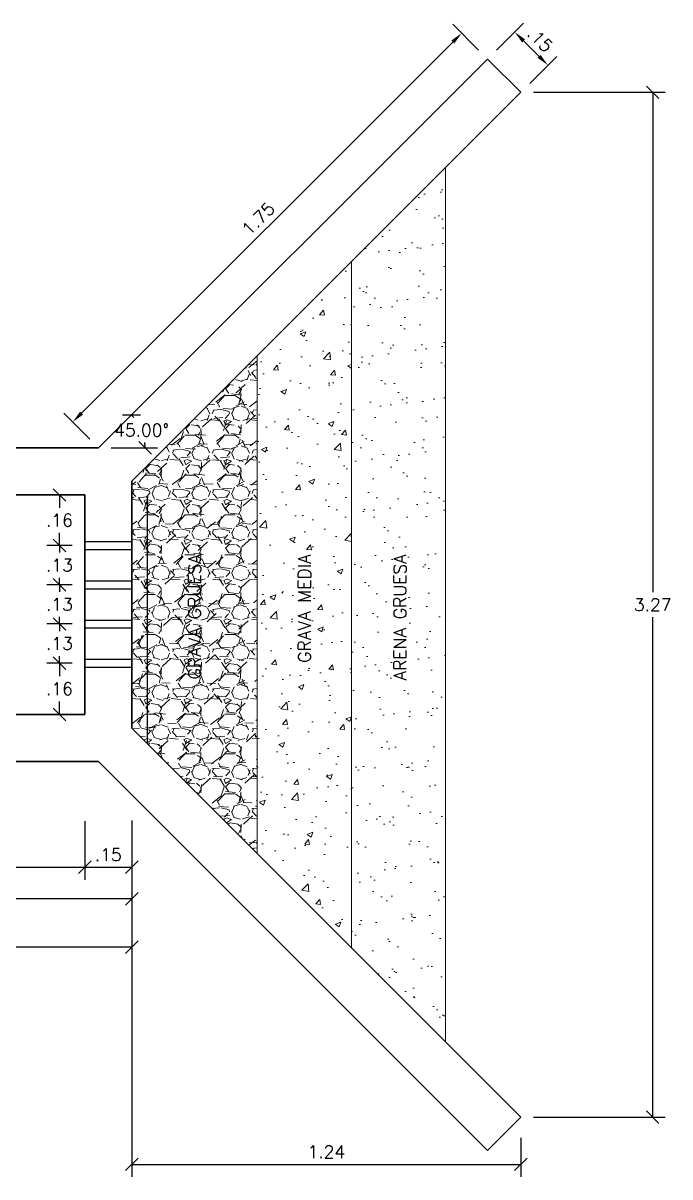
# Model space of a CAD drawing. Header units: millimetres. Extents: x 147.1 to 162.6, y 184.3 to 191.9.
# Drawn here: x 160.508 to 162.57, y 188.193 to 191.873 of the extents above; entities that cross this region are included whole.
import ezdxf
from ezdxf.enums import TextEntityAlignment as Align

# ---------------------------------------------------------------- set-up
doc = ezdxf.new("R2010")
doc.units = ezdxf.units.MM
doc.header["$PDMODE"] = 35
doc.linetypes.add('CENTER', pattern=[50.800000000000004, 31.75, -6.35, 6.35, -6.35])
doc.linetypes.add('HIDDEN', pattern=[9.524999999999999, 6.35, -3.175])
for name, color, linetype, lineweight in [('CASCO', 160, 'Continuous', 30), ('g-acotado', 9, 'Continuous', 15), ('g-ejes', 9, 'CENTER', 18), ('g-textos-notas', 7, 'Continuous', 20)]:
    doc.layers.add(name, color=color, linetype=linetype, lineweight=lineweight)
doc.layers.add('Filtros', color=7, linetype='Continuous', lineweight=5, transparency=0.6)
doc.layers.add('g-proyecciones', color=1, linetype='HIDDEN')
doc.styles.add('01COTAS', font='romans.shx')
doc.dimstyles.new('DIM-20-CORTE', dxfattribs={"dimscale": 0.02, "dimtxt": 2, "dimasz": 2, "dimexe": 2, "dimexo": 2, "dimgap": 1, "dimtad": 1, "dimtih": 1, "dimtoh": 1, "dimzin": 4, "dimdsep": 46, "dimtxsty": '01COTAS', "dimblk": 'OBLIQUE', "dimcen": 25, "dimclrd": 7, "dimclre": 20, "dimclrt": 7, "dimazin": 0, "dimtfac": 1, "dimtmove": 2, "dimatfit": 3, "dimfxl": 1, "dimtolj": 1, "dimtzin": 0, "dimarcsym": 0})
doc.dimstyles.new('DIM-20-PLANTA', dxfattribs={"dimscale": 0.02, "dimtxt": 2, "dimasz": 2, "dimexe": 2, "dimexo": 2, "dimgap": 1, "dimtad": 1, "dimzin": 4, "dimdsep": 46, "dimtxsty": '01COTAS', "dimcen": 25, "dimclrd": 252, "dimclre": 252, "dimclrt": 7, "dimadec": 0, "dimazin": 0, "dimtfac": 1, "dimtmove": 2, "dimatfit": 3, "dimfxl": 1, "dimtolj": 1, "dimtzin": 0, "dimarcsym": 0})

# ---------------------------------------------------------------- blocks, each defined once
blk = doc.blocks.new('*D126')
at = {"layer": 'DEFPOINTS', "color": 0, "transparency": 16777216}
for p in [(161.906374565629, 191.8403064141057), (161.9888767218591, 191.7578042578756), (160.7488767218591, 190.5178042578755)]:
    blk.add_point(p, dxfattribs=at)
at = {"layer": 'g-acotado', "color": 252, "lineweight": -2, "transparency": 16777216}
for p, q in [((161.9605924506116, 191.786088529123), (161.8780902943815, 191.8685906853532)), ((160.6946588368764, 190.6285906853531), (161.8780902943815, 191.8120221428583)), ((160.7205924506116, 190.546088529123), (160.6380902943815, 190.6285906853531))]:
    blk.add_line(p, q, dxfattribs=at)
at = {"layer": 'g-acotado', "color": 252, "transparency": 16777216}
for points in [[(161.8733762491736, 191.8167361880662), (161.8828043395894, 191.8073080976503), (161.906374565629, 191.8403064141057)], [(160.6899447916685, 190.633304730561), (160.6993728820843, 190.6238766401452), (160.666374565629, 190.6003064141056)]]:
    blk.add_solid(points, dxfattribs=at)
at = {"layer": 'g-acotado', "color": 7, "transparency": 16777216, "insert": (161.2580902943815, 191.2485906853531), "char_height": 0.04, "attachment_point": 5, "rotation": 45.00000000000197, "style": '01COTAS'}
blk.add_mtext('\\A1;1.75', dxfattribs=at)
blk = doc.blocks.new('*D127')
at = {"layer": 'DEFPOINTS', "color": 0, "transparency": 16777216}
for p in [(162.0753352126987, 191.8442627487153), (161.9888767218591, 191.7578042578756), (162.0949427390371, 191.6517382406976)]:
    blk.add_point(p, dxfattribs=at)
at = {"layer": 'g-acotado', "color": 252, "lineweight": -2, "transparency": 16777216}
for p, q in [((162.0171609931065, 191.786088529123), (162.1036194839462, 191.8725470199628)), ((162.1531169586293, 191.7664810027847), (162.1036194839462, 191.8159784774678)), ((162.1232270102845, 191.680022511945), (162.2096855011242, 191.7664810027847))]:
    blk.add_line(p, q, dxfattribs=at)
at = {"layer": 'g-acotado', "color": 252, "transparency": 16777216}
for points in [[(162.1083335291542, 191.8206925226757), (162.0989054387383, 191.8112644322599), (162.0753352126987, 191.8442627487153)], [(162.1578310038372, 191.7711950479926), (162.1484029134214, 191.7617669575768), (162.1814012298768, 191.7381967315373)]]:
    blk.add_solid(points, dxfattribs=at)
at = {"layer": 'g-acotado', "color": 7, "transparency": 16777216, "insert": (162.1566524925352, 191.8195140113738), "char_height": 0.04, "attachment_point": 5, "rotation": 315, "style": '01COTAS'}
blk.add_mtext('\\A1;.15', dxfattribs=at)
blk = doc.blocks.new('_Oblique')
at = {"color": 0, "linetype": 'ByBlock', "lineweight": -2}
blk.add_line((-0.5, -0.5), (0.5, 0.5), dxfattribs=at)
blk = doc.blocks.new('*D131')
at = {"layer": 'DEFPOINTS', "color": 0, "transparency": 16777216}
for p in [(160.0048584007161, 189.3667149550682), (160.7048299726068, 189.3671096216707), (160.7048299726068, 189.1806774807923)]:
    blk.add_point(p, dxfattribs=at)
at = {"layer": 'g-acotado', "color": 20, "lineweight": -2, "transparency": 16777216}
for p, q in [((160.0048584007161, 189.3267149550682), (160.0048584007161, 189.1406774807923)), ((160.7048299726068, 189.3271096216708), (160.7048299726068, 189.1406774807923))]:
    blk.add_line(p, q, dxfattribs=at)
at = {"layer": 'g-acotado', "color": 7, "lineweight": -2, "transparency": 16777216}
blk.add_line((160.0048584007161, 189.1806774807923), (160.7048299726068, 189.1806774807923), dxfattribs=at)
at = {"layer": 'g-acotado', "color": 7, "lineweight": -2, "transparency": 16777216, "xscale": 0.04, "yscale": 0.04, "zscale": 0.04, "rotation": 180}
blk.add_blockref('_Oblique', (160.0048584007161, 189.1806774807923), dxfattribs=at)
at = {"layer": 'g-acotado', "color": 7, "lineweight": -2, "transparency": 16777216, "xscale": 0.04, "yscale": 0.04, "zscale": 0.04}
blk.add_blockref('_Oblique', (160.7048299726068, 189.1806774807923), dxfattribs=at)
at = {"layer": 'g-acotado', "color": 7, "transparency": 16777216, "insert": (160.3548441866615, 189.2206774807923), "char_height": 0.04, "attachment_point": 5, "style": '01COTAS'}
blk.add_mtext('\\A1;.70', dxfattribs=at)
blk = doc.blocks.new('*D132')
at = {"layer": 'DEFPOINTS', "color": 0, "transparency": 16777216}
for p in [(160.7048299726068, 189.3671096216707), (160.8548299726068, 189.3110683758927), (160.8548299726068, 189.1806774807923)]:
    blk.add_point(p, dxfattribs=at)
at = {"layer": 'g-acotado', "color": 20, "lineweight": -2, "transparency": 16777216}
for p, q in [((160.7048299726068, 189.3271096216708), (160.7048299726068, 189.1406774807923)), ((160.8548299726068, 189.2710683758928), (160.8548299726068, 189.1406774807923))]:
    blk.add_line(p, q, dxfattribs=at)
at = {"layer": 'g-acotado', "color": 7, "lineweight": -2, "transparency": 16777216}
blk.add_line((160.7048299726068, 189.1806774807923), (160.8548299726068, 189.1806774807923), dxfattribs=at)
at = {"layer": 'g-acotado', "color": 7, "lineweight": -2, "transparency": 16777216, "xscale": 0.04, "yscale": 0.04, "zscale": 0.04, "rotation": 180}
blk.add_blockref('_Oblique', (160.7048299726068, 189.1806774807923), dxfattribs=at)
at = {"layer": 'g-acotado', "color": 7, "lineweight": -2, "transparency": 16777216, "xscale": 0.04, "yscale": 0.04, "zscale": 0.04}
blk.add_blockref('_Oblique', (160.8548299726068, 189.1806774807923), dxfattribs=at)
at = {"layer": 'g-acotado', "color": 7, "transparency": 16777216, "insert": (160.7798299726068, 189.2206774807923), "char_height": 0.04, "attachment_point": 5, "style": '01COTAS'}
blk.add_mtext('\\A1;.15', dxfattribs=at)
blk = doc.blocks.new('*D133')
at = {"layer": 'DEFPOINTS', "color": 0, "transparency": 16777216}
for p in [(161.2982938121517, 191.0672213481683), (160.8921826183151, 190.5562029571016), (159.8549427390371, 190.5178042578756), (160.7488767218591, 190.5178042578755), (160.7488767218591, 190.5178042578755)]:
    blk.add_point(p, dxfattribs=at)
at = {"layer": 'g-ejes', "color": 20, "lineweight": -2, "transparency": 16777216}
blk.add_line((160.7888767218591, 190.5178042578755), (160.9372379029723, 190.5178042578755), dxfattribs=at)
at = {"layer": 'g-ejes', "color": 7, "lineweight": -2, "transparency": 16777216}
for start, end in [(40.71491508748282, 45.00000000000532), (359.9999999999982, 6.492383106201009)]:
    blk.add_arc((160.7488767218591, 190.5178042578755), 0.1483611811131975, start, end, dxfattribs=at)
at = {"layer": 'g-ejes', "color": 7, "lineweight": -2, "transparency": 16777216, "xscale": 0.04, "yscale": 0.04, "zscale": 0.04}
for p, rotation in [((160.8537839190891, 190.6227114551056), 135.0000000000053), ((160.8972379029723, 190.5178042578756), 269.9999999999982)]:
    blk.add_blockref('_Oblique', p, dxfattribs=dict(at, rotation=rotation))
at = {"layer": 'g-ejes', "color": 7, "transparency": 16777216, "insert": (160.8859445805087, 190.5745796238937), "char_height": 0.04, "attachment_point": 5, "style": '01COTAS'}
blk.add_mtext('\\A1;45.00°', dxfattribs=at)
blk = doc.blocks.new('*D136')
at = {"layer": 'DEFPOINTS', "color": 0, "transparency": 16777216}
for p in [(159.8548584484021, 189.3666303802456), (160.8548299726068, 189.3697382209658), (159.8548584484021, 189.0799888215824)]:
    blk.add_point(p, dxfattribs=at)
at = {"layer": 'g-acotado', "color": 20, "lineweight": -2, "transparency": 16777216}
for p, q in [((159.8548584484021, 189.3266303802456), (159.8548584484021, 189.0399888215824)), ((160.8548299726068, 189.3297382209658), (160.8548299726068, 189.0399888215824))]:
    blk.add_line(p, q, dxfattribs=at)
at = {"layer": 'g-acotado', "color": 7, "lineweight": -2, "transparency": 16777216}
blk.add_line((160.8548299726068, 189.0799888215824), (159.8548584484021, 189.0799888215824), dxfattribs=at)
at = {"layer": 'g-acotado', "color": 7, "lineweight": -2, "transparency": 16777216, "xscale": 0.04, "yscale": 0.04, "zscale": 0.04, "rotation": 180}
blk.add_blockref('_Oblique', (159.8548584484021, 189.0799888215824), dxfattribs=at)
at = {"layer": 'g-acotado', "color": 7, "lineweight": -2, "transparency": 16777216, "xscale": 0.04, "yscale": 0.04, "zscale": 0.04}
blk.add_blockref('_Oblique', (160.8548299726068, 189.0799888215824), dxfattribs=at)
at = {"layer": 'g-acotado', "color": 7, "transparency": 16777216, "insert": (160.3548442105044, 189.1199888215824), "char_height": 0.04, "attachment_point": 5, "style": '01COTAS'}
blk.add_mtext('\\A1;1.00', dxfattribs=at)
blk = doc.blocks.new('*D139')
at = {"layer": 'DEFPOINTS', "color": 0, "transparency": 16777216}
for p in [(160.854942739037, 189.1806774807923), (162.0949427390371, 188.3578412253839), (162.0949427390371, 188.2330834304327)]:
    blk.add_point(p, dxfattribs=at)
at = {"layer": 'g-acotado', "color": 20, "lineweight": -2, "transparency": 16777216}
for p, q in [((160.854942739037, 189.1406774807923), (160.854942739037, 188.1930834304327)), ((162.0949427390371, 188.3178412253839), (162.0949427390371, 188.1930834304327))]:
    blk.add_line(p, q, dxfattribs=at)
at = {"layer": 'g-acotado', "color": 7, "lineweight": -2, "transparency": 16777216}
blk.add_line((160.854942739037, 188.2330834304327), (162.0949427390371, 188.2330834304327), dxfattribs=at)
at = {"layer": 'g-acotado', "color": 7, "lineweight": -2, "transparency": 16777216, "xscale": 0.04, "yscale": 0.04, "zscale": 0.04, "rotation": 180}
blk.add_blockref('_Oblique', (160.854942739037, 188.2330834304327), dxfattribs=at)
at = {"layer": 'g-acotado', "color": 7, "lineweight": -2, "transparency": 16777216, "xscale": 0.04, "yscale": 0.04, "zscale": 0.04}
blk.add_blockref('_Oblique', (162.0949427390371, 188.2330834304327), dxfattribs=at)
at = {"layer": 'g-acotado', "color": 7, "transparency": 16777216, "insert": (161.4749427390371, 188.2730834304327), "char_height": 0.04, "attachment_point": 5, "style": '01COTAS'}
blk.add_mtext('\\A1;1.24', dxfattribs=at)
blk = doc.blocks.new('*D140')
at = {"layer": 'DEFPOINTS', "color": 0, "transparency": 16777216}
for p in [(159.154942739037, 189.2813473455972), (160.854942739037, 189.1806774807923), (159.154942739037, 188.9256537157652)]:
    blk.add_point(p, dxfattribs=at)
at = {"layer": 'g-acotado', "color": 20, "lineweight": -2, "transparency": 16777216}
for p, q in [((159.154942739037, 189.2413473455972), (159.154942739037, 188.8856537157652)), ((160.854942739037, 189.1406774807923), (160.854942739037, 188.8856537157652))]:
    blk.add_line(p, q, dxfattribs=at)
at = {"layer": 'g-acotado', "color": 7, "lineweight": -2, "transparency": 16777216}
blk.add_line((160.854942739037, 188.9256537157652), (159.154942739037, 188.9256537157652), dxfattribs=at)
at = {"layer": 'g-acotado', "color": 7, "lineweight": -2, "transparency": 16777216, "xscale": 0.04, "yscale": 0.04, "zscale": 0.04, "rotation": 180}
blk.add_blockref('_Oblique', (159.154942739037, 188.9256537157652), dxfattribs=at)
at = {"layer": 'g-acotado', "color": 7, "lineweight": -2, "transparency": 16777216, "xscale": 0.04, "yscale": 0.04, "zscale": 0.04}
blk.add_blockref('_Oblique', (160.854942739037, 188.9256537157652), dxfattribs=at)
at = {"layer": 'g-acotado', "color": 7, "transparency": 16777216, "insert": (160.004942739037, 188.9656537157652), "char_height": 0.04, "attachment_point": 5, "style": '01COTAS'}
blk.add_mtext('\\A1;1.70', dxfattribs=at)
blk = doc.blocks.new('*D124')
at = {"layer": 'DEFPOINTS', "color": 0, "transparency": 16777216}
for p in [(162.094942739037, 191.6517382406978), (162.0949427390371, 188.3838702750535), (162.515413434796, 188.3838702750535)]:
    blk.add_point(p, dxfattribs=at)
at = {"layer": 'g-acotado', "color": 20, "lineweight": -2, "transparency": 16777216}
for p, q in [((162.134942739037, 191.6517382406978), (162.555413434796, 191.6517382406978)), ((162.1349427390371, 188.3838702750535), (162.555413434796, 188.3838702750535))]:
    blk.add_line(p, q, dxfattribs=at)
at = {"layer": 'g-acotado', "color": 7, "lineweight": -2, "transparency": 16777216}
for p, q in [((162.515413434796, 191.6517382406978), (162.515413434796, 190.0578042578756)), ((162.515413434796, 188.3838702750535), (162.515413434796, 189.9778042578756))]:
    blk.add_line(p, q, dxfattribs=at)
at = {"layer": 'g-acotado', "color": 7, "lineweight": -2, "transparency": 16777216, "xscale": 0.04, "yscale": 0.04, "zscale": 0.04}
for p, rotation in [((162.515413434796, 191.6517382406978), 90), ((162.515413434796, 188.3838702750535), 270)]:
    blk.add_blockref('_Oblique', p, dxfattribs=dict(at, rotation=rotation))
at = {"layer": 'g-acotado', "color": 7, "transparency": 16777216, "insert": (162.515413434796, 190.0178042578756), "char_height": 0.04, "attachment_point": 5, "style": '01COTAS'}
blk.add_mtext('\\A1;3.27', dxfattribs=at)
blk = doc.blocks.new('*D125')
at = {"layer": 'DEFPOINTS', "color": 0, "transparency": 16777216}
for p in [(160.6241949087283, 190.3678042578756), (160.7049427390371, 190.3678042578756), (160.7049427390371, 190.2063296856107)]:
    blk.add_point(p, dxfattribs=at)
at = {"layer": 'g-acotado', "color": 20, "lineweight": -2, "transparency": 16777216}
for p, q in [((160.6649427390371, 190.3678042578756), (160.5841949087283, 190.3678042578756)), ((160.6649427390371, 190.2063296856107), (160.5841949087283, 190.2063296856107))]:
    blk.add_line(p, q, dxfattribs=at)
at = {"layer": 'g-acotado', "color": 7, "lineweight": -2, "transparency": 16777216}
for p, q in [((160.6241949087283, 190.3678042578756), (160.6241949087283, 190.3270669717431)), ((160.6241949087283, 190.2063296856107), (160.6241949087283, 190.2470669717431))]:
    blk.add_line(p, q, dxfattribs=at)
at = {"layer": 'g-acotado', "color": 7, "lineweight": -2, "transparency": 16777216, "xscale": 0.04, "yscale": 0.04, "zscale": 0.04}
for p, rotation in [((160.6241949087283, 190.3678042578756), 90), ((160.6241949087283, 190.2063296856107), 270)]:
    blk.add_blockref('_Oblique', p, dxfattribs=dict(at, rotation=rotation))
at = {"layer": 'g-acotado', "color": 7, "transparency": 16777216, "insert": (160.6241949087283, 190.2870669717431), "char_height": 0.04, "attachment_point": 5, "style": '01COTAS'}
blk.add_mtext('\\A1;.16', dxfattribs=at)
blk = doc.blocks.new('*D144')
at = {"layer": 'DEFPOINTS', "color": 0, "transparency": 16777216}
for p in [(160.7049427390371, 190.2063296856107), (160.6241949087286, 190.0813296856107), (160.7049427390371, 190.0813296856107)]:
    blk.add_point(p, dxfattribs=at)
at = {"layer": 'g-acotado', "color": 20, "lineweight": -2, "transparency": 16777216}
for p, q in [((160.6649427390371, 190.2063296856107), (160.5841949087286, 190.2063296856107)), ((160.6649427390371, 190.0813296856107), (160.5841949087286, 190.0813296856107))]:
    blk.add_line(p, q, dxfattribs=at)
at = {"layer": 'g-acotado', "color": 7, "lineweight": -2, "transparency": 16777216}
for p, q in [((160.6241949087286, 190.2063296856107), (160.6241949087286, 190.1838296856107)), ((160.6241949087286, 190.0813296856107), (160.6241949087286, 190.1038296856107))]:
    blk.add_line(p, q, dxfattribs=at)
at = {"layer": 'g-acotado', "color": 7, "lineweight": -2, "transparency": 16777216, "xscale": 0.04, "yscale": 0.04, "zscale": 0.04}
for p, rotation in [((160.6241949087286, 190.2063296856107), 90), ((160.6241949087286, 190.0813296856107), 270)]:
    blk.add_blockref('_Oblique', p, dxfattribs=dict(at, rotation=rotation))
at = {"layer": 'g-acotado', "color": 7, "transparency": 16777216, "insert": (160.6241949087286, 190.1438296856107), "char_height": 0.04, "attachment_point": 5, "style": '01COTAS'}
blk.add_mtext('\\A1;.13', dxfattribs=at)
blk = doc.blocks.new('*D142')
at = {"layer": 'DEFPOINTS', "color": 0, "transparency": 16777216}
for p in [(160.7049427390371, 190.0813296856107), (160.6241949087286, 189.9563296856107), (160.704942739037, 189.9563296856107)]:
    blk.add_point(p, dxfattribs=at)
at = {"layer": 'g-acotado', "color": 20, "lineweight": -2, "transparency": 16777216}
for p, q in [((160.6649427390371, 190.0813296856107), (160.5841949087286, 190.0813296856107)), ((160.664942739037, 189.9563296856107), (160.5841949087286, 189.9563296856107))]:
    blk.add_line(p, q, dxfattribs=at)
at = {"layer": 'g-acotado', "color": 7, "lineweight": -2, "transparency": 16777216}
for p, q in [((160.6241949087286, 190.0813296856107), (160.6241949087286, 190.0588296856107)), ((160.6241949087286, 189.9563296856107), (160.6241949087286, 189.9788296856107))]:
    blk.add_line(p, q, dxfattribs=at)
at = {"layer": 'g-acotado', "color": 7, "lineweight": -2, "transparency": 16777216, "xscale": 0.04, "yscale": 0.04, "zscale": 0.04}
for p, rotation in [((160.6241949087286, 190.0813296856107), 90), ((160.6241949087286, 189.9563296856107), 270)]:
    blk.add_blockref('_Oblique', p, dxfattribs=dict(at, rotation=rotation))
at = {"layer": 'g-acotado', "color": 7, "transparency": 16777216, "insert": (160.6241949087286, 190.0188296856106), "char_height": 0.04, "attachment_point": 5, "style": '01COTAS'}
blk.add_mtext('\\A1;.13', dxfattribs=at)
blk = doc.blocks.new('*D143')
at = {"layer": 'DEFPOINTS', "color": 0, "transparency": 16777216}
for p in [(160.7049427390371, 189.9563296856107), (160.6241949087287, 189.8313296856107), (160.7049427390371, 189.8313296856107)]:
    blk.add_point(p, dxfattribs=at)
at = {"layer": 'g-acotado', "color": 20, "lineweight": -2, "transparency": 16777216}
for p, q in [((160.6649427390371, 189.9563296856107), (160.5841949087287, 189.9563296856107)), ((160.6649427390371, 189.8313296856107), (160.5841949087287, 189.8313296856107))]:
    blk.add_line(p, q, dxfattribs=at)
at = {"layer": 'g-acotado', "color": 7, "lineweight": -2, "transparency": 16777216}
for p, q in [((160.6241949087287, 189.9563296856107), (160.6241949087287, 189.9338296856107)), ((160.6241949087287, 189.8313296856107), (160.6241949087287, 189.8538296856107))]:
    blk.add_line(p, q, dxfattribs=at)
at = {"layer": 'g-acotado', "color": 7, "lineweight": -2, "transparency": 16777216, "xscale": 0.04, "yscale": 0.04, "zscale": 0.04}
for p, rotation in [((160.6241949087287, 189.9563296856107), 90), ((160.6241949087287, 189.8313296856107), 270)]:
    blk.add_blockref('_Oblique', p, dxfattribs=dict(at, rotation=rotation))
at = {"layer": 'g-acotado', "color": 7, "transparency": 16777216, "insert": (160.6241949087287, 189.8938296856106), "char_height": 0.04, "attachment_point": 5, "style": '01COTAS'}
blk.add_mtext('\\A1;.13', dxfattribs=at)
blk = doc.blocks.new('*D148')
at = {"layer": 'DEFPOINTS', "color": 0, "transparency": 16777216}
for p in [(160.7049427390371, 189.8313296856107), (160.6241949087286, 189.6678042578756), (160.7049427390371, 189.6678042578756)]:
    blk.add_point(p, dxfattribs=at)
at = {"layer": 'g-acotado', "color": 20, "lineweight": -2, "transparency": 16777216}
for p, q in [((160.6649427390371, 189.8313296856107), (160.5841949087286, 189.8313296856107)), ((160.6649427390371, 189.6678042578756), (160.5841949087286, 189.6678042578756))]:
    blk.add_line(p, q, dxfattribs=at)
at = {"layer": 'g-acotado', "color": 7, "lineweight": -2, "transparency": 16777216}
for p, q in [((160.6241949087286, 189.8313296856107), (160.6241949087286, 189.7895669717431)), ((160.6241949087286, 189.6678042578756), (160.6241949087286, 189.7095669717432))]:
    blk.add_line(p, q, dxfattribs=at)
at = {"layer": 'g-acotado', "color": 7, "lineweight": -2, "transparency": 16777216, "xscale": 0.04, "yscale": 0.04, "zscale": 0.04}
for p, rotation in [((160.6241949087286, 189.8313296856107), 90), ((160.6241949087286, 189.6678042578756), 270)]:
    blk.add_blockref('_Oblique', p, dxfattribs=dict(at, rotation=rotation))
at = {"layer": 'g-acotado', "color": 7, "transparency": 16777216, "insert": (160.6241949087286, 189.7495669717431), "char_height": 0.04, "attachment_point": 5, "style": '01COTAS'}
blk.add_mtext('\\A1;.16', dxfattribs=at)

msp = doc.modelspace()

# ---------------------------------------------------------------- hatches: boundary and pattern name
at = {"layer": 'Filtros'}
h = msp.add_hatch(dxfattribs=at)
h.set_pattern_fill('AR-SAND', color=251, scale=0.0025)
h.set_pattern_definition([(37.50000000000001, (33.92018952312617, -20.82795625347032), (-0.004000078239960114, 0.1223533093323356), [0, -0.09652000000000001, 0, -0.10795, 0, -0.1031875]), (7.499999999999999, (33.92018952312617, -20.82795625347032), (0.1123808207845007, 0.1792062751420886), [0, -0.05207000000000001, 0, -0.086995, 0, -0.03333750000000001]), (327.5, (33.84208452312618, -20.82795625347032), (0.1977480925603645, 0.0003592961696364405), [0, -0.03175, 0, -0.1143, 0, -0.149225]), (317.5, (33.84208452312618, -20.82795625347032), (0.1908891131180743, 0.05573233081430407), [0, -0.015875, 0, -0.07493, 0, -0.085725])])
h.paths.add_polyline_path([(161.8549427390369, 188.6238702750535), (161.8549427390371, 191.4117382406978), (161.5549427390371, 191.1117382406977), (161.5549427390369, 188.9238702750535)])
h = msp.add_hatch(dxfattribs=at)
h.set_pattern_fill('AR-CONC', color=251, scale=0.001)
h.set_pattern_definition([(49.99999999999999, (33.82018952312617, -20.82795625347032), (0.182184668996004, -0.01593908553890309), [0.01905, -0.20955]), (355, (33.82018952312617, -20.82795625347032), (-0.03524342142496934, 0.1910568452390352), [0.01524, -0.16764058417]), (100.4514447, (33.83537153012617, -20.82928450697031), (0.1469412470903533, 0.1751177519121951), [0.0161900088, -0.1780902445999999]), (46.18420000000002, (33.82018952312617, -20.77715625347031), (0.2710790408921299, -0.04204232793272715), [0.02857499999999997, -0.3143249999999995]), (96.63555760999992, (33.84277942312617, -20.78065975347033), (0.237404134051503, 0.2474261245977215), [0.02428502314, -0.26713560816]), (351.1841511700001, (33.82018952312617, -20.77715625347031), (0.237404134064977, 0.2474261245855326), [0.02285996707, -0.25145973192]), (21, (33.84558952312616, -20.7898562534703), (0.1516143912691325, -0.1022651981870876), [0.01905, -0.20955]), (326.0000000000001, (33.84558952312616, -20.7898562534703), (0.06180202834764707, 0.1841879661223193), [0.01524, -0.16764]), (71.45144499999999, (33.85822405572617, -20.79837835337031), (0.2134164192787162, 0.08192276888590524), [0.0161900088, -0.1780899376]), (37.50000000000001, (33.82018952312617, -20.82795625347032), (0.003088603250591816, 0.0845550388731531), [0, -0.165608, 0, -0.17018, 0, -0.168275]), (7.499999999999999, (33.82018952312617, -20.82795625347032), (0.06681966251030574, 0.1001805748181195), [0, -0.09702799999999999, 0, -0.161798, 0, -0.06413500000000001]), (327.5, (33.76354752312618, -20.82795625347032), (0.1355905951668714, -0.005728743992673444), [0, -0.0635, 0, -0.19812, 0, -0.26289]), (317.5, (33.73814752312617, -20.82795625347032), (0.148129181386018, 0.02542649103333303), [0, -0.08255, 0, -0.131572, 0, -0.18669])])
h.paths.add_polyline_path([(161.5549427390369, 188.9238702750536), (161.2549427390369, 189.2238702750537), (161.2549427390371, 190.8117382406977), (161.5549427390371, 191.1117382406977)])
h = msp.add_hatch(dxfattribs=at)
h.set_pattern_fill('GRAVEL', color=251, scale=0.005)
h.set_pattern_definition([(228.0127875, (33.91162952312618, -20.70095625347031), (-1.01600000007979, -1.142999999929089), [0.017086072, -1.69152418197825]), (184.969741, (33.90019952312618, -20.71365625347033), (1.523999999397025, 0.1270000072348962), [0.02932023599999997, -2.902702444676196]), (132.5104471, (33.87098952312618, -20.71619625347032), (1.270000000536375, -1.396999999512298), [0.020674076, -2.046736139705]), (267.273689, (33.82145952312618, -20.74794625347033), (0.1270000002659863, 2.539999999986656), [0.02670022599999997, -2.643321871286896]), (292.83365418, (33.82018952312617, -20.77461625347033), (-0.6350000000531705, 1.523999999977773), [0.02618168499999997, -2.591990387267196]), (357.2736889999999, (33.83034952312617, -20.79874625347031), (-2.539999999986656, 0.1270000002659864), [0.02670022599999997, -2.643321871286896]), (37.69424047, (33.85701952312618, -20.80001625347032), (-1.650999999926795, -1.270000000095021), [0.03530968299999999, -3.495655765712351]), (72.25532837, (33.88495952312618, -20.77842625347031), (0.8890000002389645, 2.793999999923943), [0.033335976, -3.30026283009525]), (121.42956562, (33.89511952312617, -20.74667625347033), (-1.016000000144156, 1.650999999911301), [0.02679065, -2.652277284935601]), (175.2363583, (33.88114952312617, -20.72381625347032), (1.396999999979976, -0.1270000002194628), [0.03058566399999997, -1.498696847499998]), (222.3974378, (33.85066952312617, -20.72127625347031), (-1.523999999951233, -1.3970000000532), [0.03955389600000001, -3.91583862560885]), (138.81407483, (33.94718952312618, -20.74921625347031), (-0.8889999999466754, 0.7620000000619591), [0.013500227, -1.3365282912172]), (171.4692344, (33.93702952312617, -20.74032625347033), (1.651000000044483, -0.2539999997118672), [0.025684099, -2.542731949852]), (225, (33.91162952312618, -20.73651625347031), (-1.776356839400251e-17, -0.127000000000012), [0.017960467, -0.1616446554214]), (203.19859051, (33.90273952312617, -20.72127625347031), (0.6350000000173045, 0.2539999999554667), [0.009672065999999984, -0.9575311184446988]), (291.80140949, (33.89384952312616, -20.72508625347032), (-0.1270000000265748, 0.3809999999911436), [0.013678281, -0.6702376495]), (30.96375653, (33.89892952312618, -20.73778625347032), (0.3810000000093192, 0.2539999999860563), [0.02221598299999997, -0.7183149076454991]), (161.56505118, (33.91797952312618, -20.72635625347033), (0.2540000000066291, -0.1269999999866877), [0.016064357, -0.3855449058414]), (16.389540334, (33.82018952312617, -20.72508625347032), (1.270000000000007, 0.3810000000000122), [0.0225044, -2.22794133362695]), (70.34617594, (33.84177952312618, -20.71873625347033), (-0.5080000000464657, -1.396999999983521), [0.018879947, -1.86911078391]), (293.19859051, (33.91797952312618, -20.70095625347031), (-0.2539999999556631, 0.6350000000177642), [0.01934400499999997, -0.9478591794446989]), (343.6104596700001, (33.92559952312618, -20.71873625347033), (-1.270000000026615, 0.380999999911143), [0.02250439999999997, -2.227941333626996]), (339.44395478, (33.82018952312617, -20.80382625347033), (-0.6349999999999931, 0.2540000000000105), [0.02170175999999997, -1.063386715655298]), (294.7751406, (33.84050952312617, -20.81144625347031), (-0.6350000007558465, 1.396999999656363), [0.018183606, -1.800179669036]), (66.80140949, (33.91924952312618, -20.82795625347032), (0.2539999999601149, 0.6350000000159651), [0.019344005, -0.9478591794446999]), (17.35402464, (33.92686952312617, -20.81017625347033), (-1.650999999967151, -0.5080000001066232), [0.02128913700000001, -2.10761879901]), (69.44395478, (33.85701952312618, -20.82795625347032), (-0.254000000004423, -0.6349999999982316), [0.01085088, -1.0742375956553]), (101.309932474, (33.91162952312618, -20.82795625347032), (-0.12700000000002, 0.5080000000000184), [0.00647573, -0.6410997482263001]), (165.963756532, (33.91035952312617, -20.82160625347032), (0.3809999999999756, -0.1269999999999933), [0.026181685, -0.49745272945345]), (186.00900596, (33.88495952312618, -20.81525625347032), (1.269999999993269, 0.1270000000664677), [0.02426334999999997, -2.402068243166846]), (303.69006753, (33.89892952312618, -20.74921625347031), (-0.1270000000176484, 0.2539999999911851), [0.018316194, -0.439588817984]), (353.15722659, (33.90908952312617, -20.76445625347031), (2.159000000013284, -0.2539999998869697), [0.031977838, -3.16580045325155]), (60.9453959, (33.94083952312617, -20.76826625347033), (-0.5080000000139843, -0.8889999999920127), [0.013075412, -1.2944696159055]), (90, (33.94718952312618, -20.75683625347031), (-0.127, 0.127), [0.00762, -0.11938]), (120.25643716, (33.88241952312617, -20.81144625347031), (0.5079999999378583, -0.8890000000354898), [0.017643348, -1.74669703866]), (48.01278749999999, (33.87352952312617, -20.79620625347033), (1.016000000083767, 1.14299999992551), [0.034172144, -1.67443810997825]), (0, (33.89638952312617, -20.77080625347031), (0.127, 0.127), [0.03302, -0.09398]), (325.3048465, (33.92940952312617, -20.77080625347031), (1.270000000481077, -0.8889999993127289), [0.020080478, -1.987965836207]), (254.0546040999999, (33.94591952312618, -20.78223625347033), (-0.1269999999911278, -0.5080000000022373), [0.018491454, -0.9060825019386001]), (207.64597536, (33.94083952312617, -20.80001625347032), (-2.413000000088668, -1.269999999831538), [0.03010725499999997, -2.980623221146896]), (175.42607874, (33.91416952312618, -20.81398625347032), (-1.650999999999941, 0.1269999999999739), [0.031851473, -3.153292322812])])
h.paths.add_polyline_path([(161.2549427390369, 189.2238702750537), (160.8549427390371, 189.6238702750536), (160.8549427390371, 190.4117382406975), (161.2549427390371, 190.8117382406977)])

# ---------------------------------------------------------------- linework, layer by layer
at = {"layer": 'CASCO'}
for p, q in [((160.7488767218591, 190.5178042578755), (161.9888767218591, 191.7578042578756)), ((161.9888767218591, 191.7578042578756), (162.0949427390371, 191.6517382406976)), ((160.8549427390371, 190.4117382406975), (162.094942739037, 191.6517382406977)), ((160.7488767218591, 190.5178042578755), (159.854942739037, 190.5178042578755)), ((160.854942739037, 189.6238702750537), (160.8549427390371, 190.4117382406975)), ((160.704942739037, 190.3678042578755), (160.004942739037, 190.3678042578755)), ((160.704942739037, 189.6678042578756), (160.704942739037, 190.3678042578755)), ((160.004942739037, 189.6678042578756), (160.704942739037, 189.6678042578756)), ((160.854942739037, 189.6238702750537), (161.4043598293298, 189.0744531847609)), ((160.8549427390371, 189.6238702750536), (162.094942739037, 188.3838702750533)), ((159.854942739037, 189.5178042578756), (160.7488767218591, 189.5178042578756)), ((160.7488767218591, 189.5178042578756), (161.9888767218588, 188.2778042578753)), ((161.988876721859, 188.2778042578754), (162.094942739037, 188.3838702750534))]:
    msp.add_line(p, q, dxfattribs=at)
at = {"layer": 'Filtros', "color": 251}
for p, q in [((161.8549427390369, 188.6238702750534), (161.8549427390371, 191.4117382406978)), ((161.5549427390369, 188.9238702750535), (161.5549427390371, 191.1117382406977)), ((161.2549427390369, 189.2238702750536), (161.2549427390371, 190.8117382406977))]:
    msp.add_line(p, q, dxfattribs=at)
at = {"layer": 'g-proyecciones', "color": 1, "linetype": 'HIDDEN', "ltscale": 0.5}
for p, q in [((160.904942739037, 189.5738702750537), (160.9049427390371, 190.3617382406975)), ((160.7049427390371, 190.2190296856106), (160.854942739037, 190.2190296856106)), ((160.7049427390371, 190.1936296856106), (160.854942739037, 190.1936296856106)), ((160.7049427390371, 190.0940296856106), (160.854942739037, 190.0940296856106)), ((160.7049427390371, 190.0686296856106), (160.854942739037, 190.0686296856106)), ((160.7049427390371, 189.9690296856106), (160.854942739037, 189.9690296856106)), ((160.7049427390371, 189.9436296856106), (160.854942739037, 189.9436296856106)), ((160.7049427390371, 189.8440296856106), (160.854942739037, 189.8440296856106)), ((160.7049427390371, 189.8186296856106), (160.854942739037, 189.8186296856106))]:
    msp.add_line(p, q, dxfattribs=at)

# ---------------------------------------------------------------- texts
at = {"layer": 'g-textos-notas', "style": '01COTAS'}
for s, p in [('GRAVA GRUESA', (161.0751585719302, 190.1790568395544)), ('GRAVA MEDIA', (161.4250829675796, 190.1790568395544)), ('ARENA GRUESA', (161.7298565766983, 190.1790568395544))]:
    msp.add_text(s, height=0.04, rotation=90, dxfattribs=at).set_placement(p, align=Align.RIGHT)

# ---------------------------------------------------------------- dimensions: what is measured, and where the dimension line sits
at = {"layer": 'g-acotado'}
dim = msp.add_aligned_dim(p1=(160.7488767218591, 190.5178042578755), p2=(161.9888767218591, 191.7578042578756), distance=0.11667566826563988, text='1.75', dimstyle='DIM-20-PLANTA', dxfattribs=at)
dim.commit()
dim.dimension.update_dxf_attribs({"geometry": '*D126', "text_midpoint": (161.2580902943815, 191.2485906853531)})
dim = msp.add_aligned_dim(p1=(162.0949427390371, 191.6517382406976), p2=(161.9888767218591, 191.7578042578756), distance=-0.12227077032773828, dimstyle='DIM-20-PLANTA', override={"dimtix": 1}, dxfattribs=at)
dim.commit()
dim.dimension.update_dxf_attribs({"geometry": '*D127', "text_midpoint": (162.1566524925352, 191.8195140113738)})
at = {"layer": 'g-acotado', "color": 6}
dim = msp.add_linear_dim(base=(162.515413434796, 188.3838702750535), p1=(162.094942739037, 191.6517382406977), p2=(162.094942739037, 188.3838702750534), angle=90, dimstyle='DIM-20-CORTE', dxfattribs=at)
dim.commit()
dim.dimension.update_dxf_attribs({"geometry": '*D124', "text_midpoint": (162.515413434796, 190.0178042578756)})
at = {"layer": 'g-acotado', "color": 252}
dim = msp.add_linear_dim(base=(160.6241949087283, 190.3678042578756), p1=(160.704942739037, 190.2063296856106), p2=(160.704942739037, 190.3678042578755), angle=90, dimstyle='DIM-20-CORTE', dxfattribs=at)
dim.commit()
dim.dimension.update_dxf_attribs({"geometry": '*D125', "text_midpoint": (160.6241949087283, 190.2870669717431)})
at = {"layer": 'g-acotado'}
for base, p1, p2, picture, middle in [((160.6241949087286, 190.0813296856107), (160.704942739037, 190.2063296856107), (160.704942739037, 190.0813296856106), '*D144', (160.6241949087286, 190.1438296856107)), ((160.6241949087286, 189.9563296856107), (160.704942739037, 190.0813296856106), (160.7049427390369, 189.9563296856107), '*D142', (160.6241949087286, 190.0188296856106)), ((160.6241949087287, 189.8313296856107), (160.704942739037, 189.9563296856106), (160.704942739037, 189.8313296856106), '*D143', (160.6241949087287, 189.8938296856106)), ((160.6241949087286, 189.6678042578756), (160.704942739037, 189.8313296856106), (160.704942739037, 189.6678042578756), '*D148', (160.6241949087286, 189.7495669717431))]:
    dim = msp.add_linear_dim(base=base, p1=p1, p2=p2, angle=90, dimstyle='DIM-20-CORTE', dxfattribs=at)
    dim.commit()
    dim.dimension.update_dxf_attribs({"geometry": picture, "text_midpoint": middle})
at = {"layer": 'g-acotado', "color": 252}
dim = msp.add_linear_dim(base=(159.8548584484021, 189.0799888215824), p1=(160.8548299726068, 189.3697382209658), p2=(159.8548584484021, 189.3666303802456), dimstyle='DIM-20-CORTE', dxfattribs=at)
dim.commit()
dim.dimension.update_dxf_attribs({"geometry": '*D136', "text_midpoint": (160.3548442105044, 189.1199888215824)})
at = {"layer": 'g-acotado'}
for base, p1, p2, picture, middle in [((160.7048299726068, 189.1806774807923), (160.0048584007161, 189.3667149550682), (160.7048299726068, 189.3671096216707), '*D131', (160.3548441866615, 189.2206774807923)), ((160.8548299726068, 189.1806774807923), (160.7048299726068, 189.3671096216707), (160.8548299726068, 189.3110683758927), '*D132', (160.7798299726068, 189.2206774807923))]:
    dim = msp.add_linear_dim(base=base, p1=p1, p2=p2, dimstyle='DIM-20-CORTE', override={"dimtad": 1, "dimtix": 1}, dxfattribs=at)
    dim.commit()
    dim.dimension.update_dxf_attribs({"geometry": picture, "text_midpoint": middle})
for base, p2, picture, middle in [((159.154942739037, 188.9256537157652), (159.154942739037, 189.2813473455972), '*D140', (160.004942739037, 188.9656537157652)), ((162.0949427390371, 188.2330834304327), (162.0949427390371, 188.3578412253839), '*D139', (161.4749427390371, 188.2730834304327))]:
    dim = msp.add_linear_dim(base=base, p1=(160.854942739037, 189.1806774807923), p2=p2, dimstyle='DIM-20-CORTE', dxfattribs=at)
    dim.commit()
    dim.dimension.update_dxf_attribs({"geometry": picture, "text_midpoint": middle})
at = {"layer": 'g-ejes'}
dim = msp.add_angular_dim_2l(base=(160.8921826183151, 190.5562029571016), line1=((160.7488767218591, 190.5178042578755), (161.2982938121517, 191.0672213481682)), line2=((160.7488767218591, 190.5178042578755), (159.854942739037, 190.5178042578755)), dimstyle='DIM-20-CORTE', override={"dimtix": 1}, dxfattribs=at)
dim.commit()
dim.dimension.update_dxf_attribs({"geometry": '*D133', "text_midpoint": (160.8859445805088, 190.5745796238937)})

doc.saveas('drawing.dxf')
